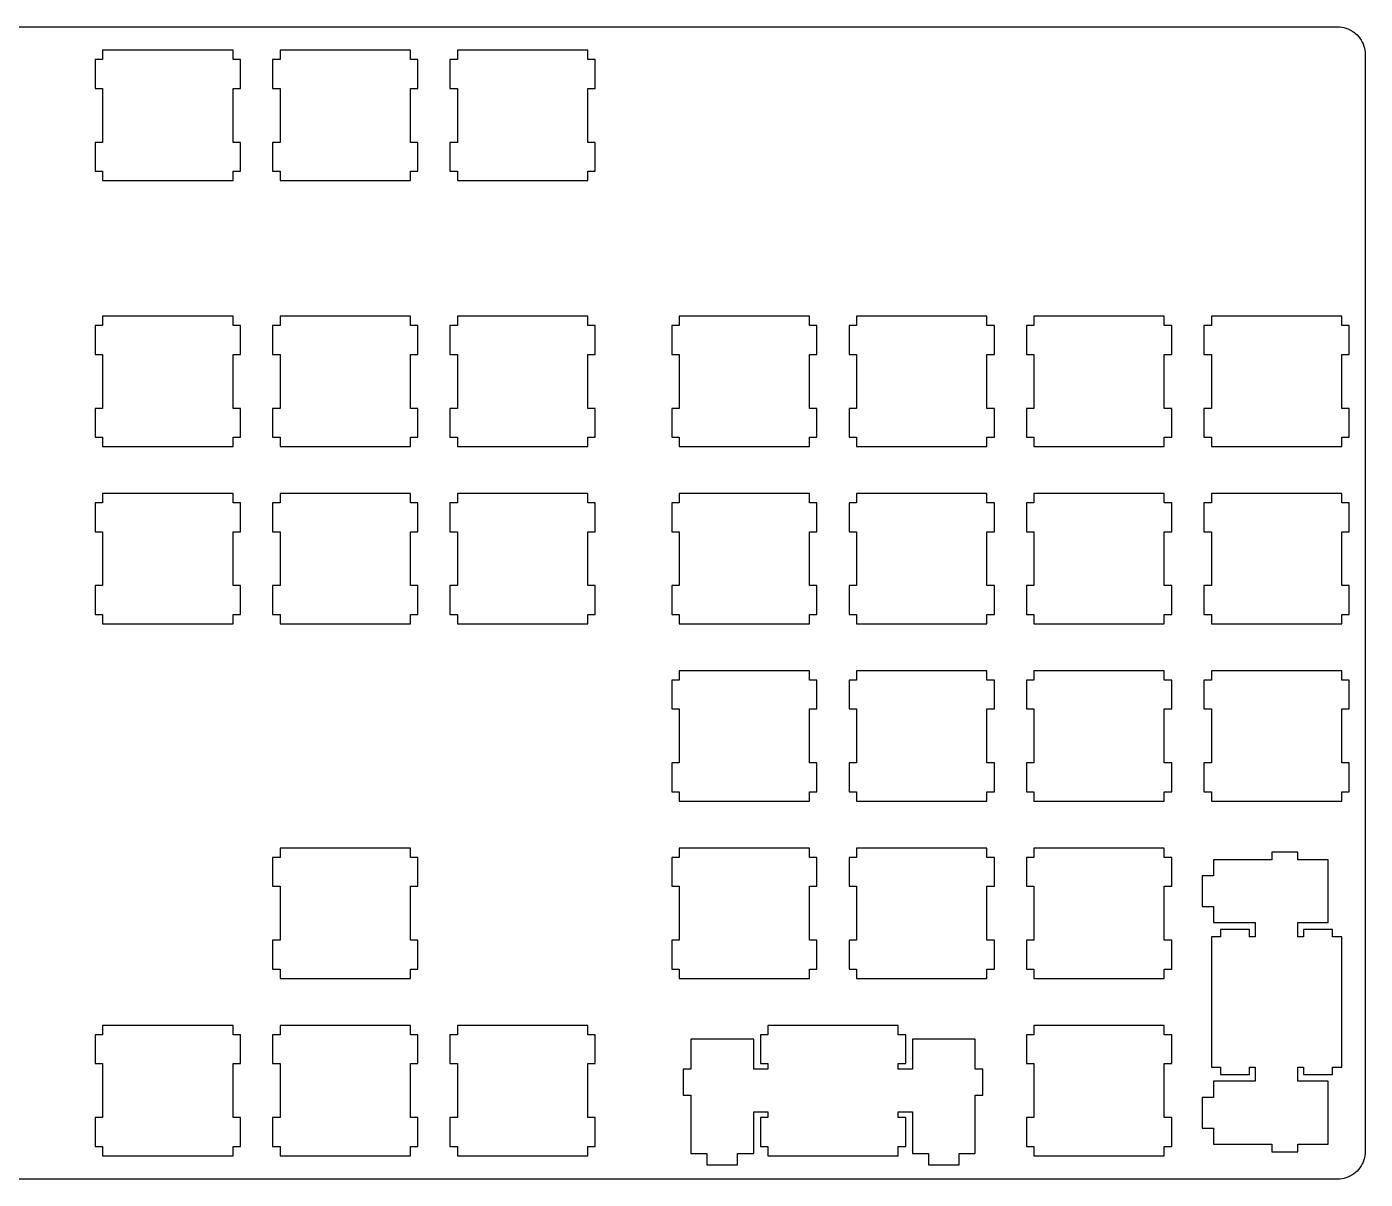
# Model space of a CAD drawing. Extents: x 0 to 429, y 0 to 124.
# Drawn here: x 285 to 428.7, y 0.1 to 123.9 of the extents above; entities that cross this region are included whole.
import ezdxf

# ---------------------------------------------------------------- set-up
doc = ezdxf.new("R2010")
doc.units = 0
doc.layers.get('0').update_dxf_attribs({"linetype": 'CONTINUOUS'})

msp = doc.modelspace()

# ---------------------------------------------------------------- linework, layer by layer
at = {"color": 0}
for p, q in [((3.09507, 123.906), (425.722, 123.905)), ((425.722, 123.905), (425.954, 123.897)), ((425.954, 123.897), (426.191, 123.869)), ((426.191, 123.869), (426.42, 123.824)), ((426.42, 123.824), (426.646, 123.759)), ((426.646, 123.759), (426.868, 123.678)), ((426.868, 123.678), (427.083, 123.58)), ((427.083, 123.58), (427.288, 123.463)), ((427.288, 123.463), (427.486, 123.333)), ((427.486, 123.333), (427.669, 123.187)), ((427.669, 123.187), (427.842, 123.027)), ((427.842, 123.027), (428.001, 122.855)), ((428.001, 122.855), (428.149, 122.669)), ((428.149, 122.669), (428.279, 122.473)), ((428.279, 122.473), (428.392, 122.268)), ((428.392, 122.268), (428.491, 122.054)), ((293.132, 121.38), (293.132, 120.38)), ((307.132, 121.38), (293.132, 121.38)), ((307.132, 120.38), (307.132, 121.38)), ((312.182, 121.38), (312.182, 120.38)), ((326.182, 121.38), (312.182, 121.38)), ((326.182, 120.38), (326.182, 121.38)), ((331.232, 121.38), (331.232, 120.38)), ((345.232, 121.38), (331.232, 121.38)), ((345.232, 120.38), (345.232, 121.38)), ((428.491, 122.054), (428.576, 121.834)), ((428.576, 121.834), (428.639, 121.606)), ((428.639, 121.606), (428.685, 121.375)), ((428.685, 121.375), (428.71, 121.141)), ((428.71, 121.141), (428.72, 120.905)), ((428.72, 120.905), (428.72, 3.07992)), ((293.132, 120.38), (292.331, 120.38)), ((292.331, 120.38), (292.331, 117.281)), ((307.932, 120.38), (307.132, 120.38)), ((307.932, 117.281), (307.932, 120.38)), ((312.182, 120.38), (311.381, 120.38)), ((311.381, 120.38), (311.381, 117.281)), ((326.982, 120.38), (326.182, 120.38)), ((326.982, 117.281), (326.982, 120.38)), ((331.232, 120.38), (330.431, 120.38)), ((330.431, 120.38), (330.431, 117.281)), ((346.032, 120.38), (345.232, 120.38)), ((346.032, 117.281), (346.032, 120.38)), ((292.331, 117.281), (293.132, 117.281)), ((293.132, 117.281), (293.132, 111.481)), ((307.132, 111.481), (307.132, 117.281)), ((307.132, 117.281), (307.932, 117.281)), ((311.381, 117.281), (312.182, 117.281)), ((312.182, 117.281), (312.182, 111.481)), ((326.182, 111.481), (326.182, 117.281)), ((326.182, 117.281), (326.982, 117.281)), ((330.431, 117.281), (331.232, 117.281)), ((331.232, 117.281), (331.232, 111.481)), ((345.232, 111.481), (345.232, 117.281)), ((345.232, 117.281), (346.032, 117.281)), ((293.132, 111.481), (292.331, 111.481)), ((292.331, 111.481), (292.331, 108.38)), ((307.932, 111.481), (307.132, 111.481)), ((307.932, 108.38), (307.932, 111.481)), ((312.182, 111.481), (311.381, 111.481)), ((311.381, 111.481), (311.381, 108.38)), ((326.982, 111.481), (326.182, 111.481)), ((326.982, 108.38), (326.982, 111.481)), ((331.232, 111.481), (330.431, 111.481)), ((330.431, 111.481), (330.431, 108.38)), ((346.032, 111.481), (345.232, 111.481)), ((346.032, 108.38), (346.032, 111.481)), ((292.331, 108.38), (293.132, 108.38)), ((293.132, 108.38), (293.132, 107.381)), ((307.132, 107.381), (307.132, 108.38)), ((307.132, 108.38), (307.932, 108.38)), ((311.381, 108.38), (312.182, 108.38)), ((312.182, 108.38), (312.182, 107.381)), ((326.182, 107.381), (326.182, 108.38)), ((326.182, 108.38), (326.982, 108.38)), ((330.431, 108.38), (331.232, 108.38)), ((331.232, 108.38), (331.232, 107.381)), ((345.232, 107.381), (345.232, 108.38)), ((345.232, 108.38), (346.032, 108.38)), ((293.132, 107.381), (307.132, 107.381)), ((312.182, 107.381), (326.182, 107.381)), ((331.232, 107.381), (345.232, 107.381)), ((293.132, 92.8053), (293.132, 91.8048)), ((307.132, 92.8053), (293.132, 92.8053)), ((307.132, 91.8048), (307.132, 92.8053)), ((312.182, 92.8053), (312.182, 91.8048)), ((326.182, 92.8053), (312.182, 92.8053)), ((326.182, 91.8048), (326.182, 92.8053)), ((331.232, 92.8053), (331.232, 91.8048)), ((345.232, 92.8053), (331.232, 92.8053)), ((345.232, 91.8048), (345.232, 92.8053)), ((355.046, 92.8053), (355.046, 91.8048)), ((369.044, 92.8053), (355.046, 92.8053)), ((369.044, 91.8048), (369.044, 92.8053)), ((374.096, 92.8053), (374.096, 91.8048)), ((388.094, 92.8053), (374.096, 92.8053)), ((388.094, 91.8048), (388.094, 92.8053)), ((393.146, 92.8053), (393.146, 91.8048)), ((407.144, 92.8053), (393.146, 92.8053)), ((407.144, 91.8048), (407.144, 92.8053)), ((412.196, 92.8053), (412.196, 91.8048)), ((426.194, 92.8053), (412.196, 92.8053)), ((426.194, 91.8048), (426.194, 92.8053)), ((293.132, 91.8048), (292.331, 91.8048)), ((292.331, 91.8048), (292.331, 88.7056)), ((307.932, 91.8048), (307.132, 91.8048)), ((307.932, 88.7056), (307.932, 91.8048)), ((312.182, 91.8048), (311.381, 91.8048)), ((311.381, 91.8048), (311.381, 88.7056)), ((326.982, 91.8048), (326.182, 91.8048)), ((326.982, 88.7056), (326.982, 91.8048)), ((331.232, 91.8048), (330.431, 91.8048)), ((330.431, 91.8048), (330.431, 88.7056)), ((346.032, 91.8048), (345.232, 91.8048)), ((346.032, 88.7056), (346.032, 91.8048)), ((355.046, 91.8048), (354.245, 91.8048)), ((354.245, 91.8048), (354.245, 88.7056)), ((369.845, 91.8048), (369.044, 91.8048)), ((369.845, 88.7056), (369.845, 91.8048)), ((374.096, 91.8048), (373.295, 91.8048)), ((373.295, 91.8048), (373.295, 88.7056)), ((388.895, 91.8048), (388.094, 91.8048)), ((388.895, 88.7056), (388.895, 91.8048)), ((393.146, 91.8048), (392.345, 91.8048)), ((392.345, 91.8048), (392.345, 88.7056)), ((407.945, 91.8048), (407.144, 91.8048)), ((407.945, 88.7056), (407.945, 91.8048)), ((412.196, 91.8048), (411.395, 91.8048)), ((411.395, 91.8048), (411.395, 88.7056)), ((426.995, 91.8048), (426.194, 91.8048)), ((426.995, 88.7056), (426.995, 91.8048)), ((292.331, 88.7056), (293.132, 88.7056)), ((293.132, 88.7056), (293.132, 82.9056)), ((307.132, 82.9056), (307.132, 88.7056)), ((307.132, 88.7056), (307.932, 88.7056)), ((311.381, 88.7056), (312.182, 88.7056)), ((312.182, 88.7056), (312.182, 82.9056)), ((326.182, 82.9056), (326.182, 88.7056)), ((326.182, 88.7056), (326.982, 88.7056)), ((330.431, 88.7056), (331.232, 88.7056)), ((331.232, 88.7056), (331.232, 82.9056)), ((345.232, 82.9056), (345.232, 88.7056)), ((345.232, 88.7056), (346.032, 88.7056)), ((354.245, 88.7056), (355.046, 88.7056)), ((355.046, 88.7056), (355.046, 82.9056)), ((369.044, 82.9056), (369.044, 88.7056)), ((369.044, 88.7056), (369.845, 88.7056)), ((373.295, 88.7056), (374.096, 88.7056)), ((374.096, 88.7056), (374.096, 82.9056)), ((388.094, 82.9056), (388.094, 88.7056)), ((388.094, 88.7056), (388.895, 88.7056)), ((392.345, 88.7056), (393.146, 88.7056)), ((393.146, 88.7056), (393.146, 82.9056)), ((407.144, 82.9056), (407.144, 88.7056)), ((407.144, 88.7056), (407.945, 88.7056)), ((411.395, 88.7056), (412.196, 88.7056)), ((412.196, 88.7056), (412.196, 82.9056)), ((426.194, 82.9056), (426.194, 88.7056)), ((426.194, 88.7056), (426.995, 88.7056)), ((293.132, 82.9056), (292.331, 82.9056)), ((292.331, 82.9056), (292.331, 79.805)), ((307.932, 82.9056), (307.132, 82.9056)), ((307.932, 79.805), (307.932, 82.9056)), ((312.182, 82.9056), (311.381, 82.9056)), ((311.381, 82.9056), (311.381, 79.805)), ((326.982, 82.9056), (326.182, 82.9056)), ((326.982, 79.805), (326.982, 82.9056)), ((331.232, 82.9056), (330.431, 82.9056)), ((330.431, 82.9056), (330.431, 79.805)), ((346.032, 82.9056), (345.232, 82.9056)), ((346.032, 79.805), (346.032, 82.9056)), ((355.046, 82.9056), (354.245, 82.9056)), ((354.245, 82.9056), (354.245, 79.805)), ((369.845, 82.9056), (369.044, 82.9056)), ((369.845, 79.805), (369.845, 82.9056)), ((374.096, 82.9056), (373.295, 82.9056)), ((373.295, 82.9056), (373.295, 79.805)), ((388.895, 82.9056), (388.094, 82.9056)), ((388.895, 79.805), (388.895, 82.9056)), ((393.146, 82.9056), (392.345, 82.9056)), ((392.345, 82.9056), (392.345, 79.805)), ((407.945, 82.9056), (407.144, 82.9056)), ((407.945, 79.805), (407.945, 82.9056)), ((412.196, 82.9056), (411.395, 82.9056)), ((411.395, 82.9056), (411.395, 79.805)), ((426.995, 82.9056), (426.194, 82.9056)), ((426.995, 79.805), (426.995, 82.9056)), ((292.331, 79.805), (293.132, 79.805)), ((293.132, 79.805), (293.132, 78.806)), ((307.132, 78.806), (307.132, 79.805)), ((307.132, 79.805), (307.932, 79.805)), ((311.381, 79.805), (312.182, 79.805)), ((312.182, 79.805), (312.182, 78.806)), ((326.182, 78.806), (326.182, 79.805)), ((326.182, 79.805), (326.982, 79.805)), ((330.431, 79.805), (331.232, 79.805)), ((331.232, 79.805), (331.232, 78.806)), ((345.232, 78.806), (345.232, 79.805)), ((345.232, 79.805), (346.032, 79.805)), ((354.245, 79.805), (355.046, 79.805)), ((355.046, 79.805), (355.046, 78.806)), ((369.044, 78.806), (369.044, 79.805)), ((369.044, 79.805), (369.845, 79.805)), ((373.295, 79.805), (374.096, 79.805)), ((374.096, 79.805), (374.096, 78.806)), ((388.094, 78.806), (388.094, 79.805)), ((388.094, 79.805), (388.895, 79.805)), ((392.345, 79.805), (393.146, 79.805)), ((393.146, 79.805), (393.146, 78.806)), ((407.144, 78.806), (407.144, 79.805)), ((407.144, 79.805), (407.945, 79.805)), ((411.395, 79.805), (412.196, 79.805)), ((412.196, 79.805), (412.196, 78.806)), ((426.194, 78.806), (426.194, 79.805)), ((426.194, 79.805), (426.995, 79.805)), ((293.132, 78.806), (307.132, 78.806)), ((312.182, 78.806), (326.182, 78.806)), ((331.232, 78.806), (345.232, 78.806)), ((355.046, 78.806), (369.044, 78.806)), ((374.096, 78.806), (388.094, 78.806)), ((393.146, 78.806), (407.144, 78.806)), ((412.196, 78.806), (426.194, 78.806)), ((293.132, 73.7553), (293.132, 72.7548)), ((307.132, 73.7553), (293.132, 73.7553)), ((307.132, 72.7548), (307.132, 73.7553)), ((312.182, 73.7553), (312.182, 72.7548)), ((326.182, 73.7553), (312.182, 73.7553)), ((326.182, 72.7548), (326.182, 73.7553)), ((331.232, 73.7553), (331.232, 72.7548)), ((345.232, 73.7553), (331.232, 73.7553)), ((345.232, 72.7548), (345.232, 73.7553)), ((355.046, 73.7553), (355.046, 72.7548)), ((369.044, 73.7553), (355.046, 73.7553)), ((369.044, 72.7548), (369.044, 73.7553)), ((374.096, 73.7553), (374.096, 72.7548)), ((388.094, 73.7553), (374.096, 73.7553)), ((388.094, 72.7548), (388.094, 73.7553)), ((393.146, 73.7553), (393.146, 72.7548)), ((407.144, 73.7553), (393.146, 73.7553)), ((407.144, 72.7548), (407.144, 73.7553)), ((412.196, 73.7553), (412.196, 72.7548)), ((426.194, 73.7553), (412.196, 73.7553)), ((426.194, 72.7548), (426.194, 73.7553)), ((293.132, 72.7548), (292.331, 72.7548)), ((292.331, 72.7548), (292.331, 69.6556)), ((307.932, 72.7548), (307.132, 72.7548)), ((307.932, 69.6556), (307.932, 72.7548)), ((312.182, 72.7548), (311.381, 72.7548)), ((311.381, 72.7548), (311.381, 69.6556)), ((326.982, 72.7548), (326.182, 72.7548)), ((326.982, 69.6556), (326.982, 72.7548)), ((331.232, 72.7548), (330.431, 72.7548)), ((330.431, 72.7548), (330.431, 69.6556)), ((346.032, 72.7548), (345.232, 72.7548)), ((346.032, 69.6556), (346.032, 72.7548)), ((355.046, 72.7548), (354.245, 72.7548)), ((354.245, 72.7548), (354.245, 69.6556)), ((369.845, 72.7548), (369.044, 72.7548)), ((369.845, 69.6556), (369.845, 72.7548)), ((374.096, 72.7548), (373.295, 72.7548)), ((373.295, 72.7548), (373.295, 69.6556)), ((388.895, 72.7548), (388.094, 72.7548)), ((388.895, 69.6556), (388.895, 72.7548)), ((393.146, 72.7548), (392.345, 72.7548)), ((392.345, 72.7548), (392.345, 69.6556)), ((407.945, 72.7548), (407.144, 72.7548)), ((407.945, 69.6556), (407.945, 72.7548)), ((412.196, 72.7548), (411.395, 72.7548)), ((411.395, 72.7548), (411.395, 69.6556)), ((426.995, 72.7548), (426.194, 72.7548)), ((426.995, 69.6556), (426.995, 72.7548)), ((292.331, 69.6556), (293.132, 69.6556)), ((293.132, 69.6556), (293.132, 63.8556)), ((307.132, 63.8556), (307.132, 69.6556)), ((307.132, 69.6556), (307.932, 69.6556)), ((311.381, 69.6556), (312.182, 69.6556)), ((312.182, 69.6556), (312.182, 63.8556)), ((326.182, 63.8556), (326.182, 69.6556)), ((326.182, 69.6556), (326.982, 69.6556)), ((330.431, 69.6556), (331.232, 69.6556)), ((331.232, 69.6556), (331.232, 63.8556)), ((345.232, 63.8556), (345.232, 69.6556)), ((345.232, 69.6556), (346.032, 69.6556)), ((354.245, 69.6556), (355.046, 69.6556)), ((355.046, 69.6556), (355.046, 63.8556)), ((369.044, 63.8556), (369.044, 69.6556)), ((369.044, 69.6556), (369.845, 69.6556)), ((373.295, 69.6556), (374.096, 69.6556)), ((374.096, 69.6556), (374.096, 63.8556)), ((388.094, 63.8556), (388.094, 69.6556)), ((388.094, 69.6556), (388.895, 69.6556)), ((392.345, 69.6556), (393.146, 69.6556)), ((393.146, 69.6556), (393.146, 63.8556)), ((407.144, 63.8556), (407.144, 69.6556)), ((407.144, 69.6556), (407.945, 69.6556)), ((411.395, 69.6556), (412.196, 69.6556)), ((412.196, 69.6556), (412.196, 63.8556)), ((426.194, 63.8556), (426.194, 69.6556)), ((426.194, 69.6556), (426.995, 69.6556)), ((293.132, 63.8556), (292.331, 63.8556)), ((292.331, 63.8556), (292.331, 60.755)), ((307.932, 63.8556), (307.132, 63.8556)), ((307.932, 60.755), (307.932, 63.8556)), ((312.182, 63.8556), (311.381, 63.8556)), ((311.381, 63.8556), (311.381, 60.755)), ((326.982, 63.8556), (326.182, 63.8556)), ((326.982, 60.755), (326.982, 63.8556)), ((331.232, 63.8556), (330.431, 63.8556)), ((330.431, 63.8556), (330.431, 60.755)), ((346.032, 63.8556), (345.232, 63.8556)), ((346.032, 60.755), (346.032, 63.8556)), ((355.046, 63.8556), (354.245, 63.8556)), ((354.245, 63.8556), (354.245, 60.755)), ((369.845, 63.8556), (369.044, 63.8556)), ((369.845, 60.755), (369.845, 63.8556)), ((374.096, 63.8556), (373.295, 63.8556)), ((373.295, 63.8556), (373.295, 60.755)), ((388.895, 63.8556), (388.094, 63.8556)), ((388.895, 60.755), (388.895, 63.8556)), ((393.146, 63.8556), (392.345, 63.8556)), ((392.345, 63.8556), (392.345, 60.755)), ((407.945, 63.8556), (407.144, 63.8556)), ((407.945, 60.755), (407.945, 63.8556)), ((412.196, 63.8556), (411.395, 63.8556)), ((411.395, 63.8556), (411.395, 60.755)), ((426.995, 63.8556), (426.194, 63.8556)), ((426.995, 60.755), (426.995, 63.8556)), ((292.331, 60.755), (293.132, 60.755)), ((293.132, 60.755), (293.132, 59.756)), ((307.132, 59.756), (307.132, 60.755)), ((307.132, 60.755), (307.932, 60.755)), ((311.381, 60.755), (312.182, 60.755)), ((312.182, 60.755), (312.182, 59.756)), ((326.182, 59.756), (326.182, 60.755)), ((326.182, 60.755), (326.982, 60.755)), ((330.431, 60.755), (331.232, 60.755)), ((331.232, 60.755), (331.232, 59.756)), ((345.232, 59.756), (345.232, 60.755)), ((345.232, 60.755), (346.032, 60.755)), ((354.245, 60.755), (355.046, 60.755)), ((355.046, 60.755), (355.046, 59.756)), ((369.044, 59.756), (369.044, 60.755)), ((369.044, 60.755), (369.845, 60.755)), ((373.295, 60.755), (374.096, 60.755)), ((374.096, 60.755), (374.096, 59.756)), ((388.094, 59.756), (388.094, 60.755)), ((388.094, 60.755), (388.895, 60.755)), ((392.345, 60.755), (393.146, 60.755)), ((393.146, 60.755), (393.146, 59.756)), ((407.144, 59.756), (407.144, 60.755)), ((407.144, 60.755), (407.945, 60.755)), ((411.395, 60.755), (412.196, 60.755)), ((412.196, 60.755), (412.196, 59.756)), ((426.194, 59.756), (426.194, 60.755)), ((426.194, 60.755), (426.995, 60.755)), ((293.132, 59.756), (307.132, 59.756)), ((312.182, 59.756), (326.182, 59.756)), ((331.232, 59.756), (345.232, 59.756)), ((355.046, 59.756), (369.044, 59.756)), ((374.096, 59.756), (388.094, 59.756)), ((393.146, 59.756), (407.144, 59.756)), ((412.196, 59.756), (426.194, 59.756)), ((355.046, 54.7053), (355.046, 53.7048)), ((369.044, 54.7053), (355.046, 54.7053)), ((369.044, 53.7048), (369.044, 54.7053)), ((374.096, 54.7053), (374.096, 53.7048)), ((388.094, 54.7053), (374.096, 54.7053)), ((388.094, 53.7048), (388.094, 54.7053)), ((393.146, 54.7053), (393.146, 53.7048)), ((407.144, 54.7053), (393.146, 54.7053)), ((407.144, 53.7048), (407.144, 54.7053)), ((412.196, 54.7053), (412.196, 53.7048)), ((426.194, 54.7053), (412.196, 54.7053)), ((426.194, 53.7048), (426.194, 54.7053)), ((355.046, 53.7048), (354.245, 53.7048)), ((354.245, 53.7048), (354.245, 50.6056)), ((369.845, 53.7048), (369.044, 53.7048)), ((369.845, 50.6056), (369.845, 53.7048)), ((374.096, 53.7048), (373.295, 53.7048)), ((373.295, 53.7048), (373.295, 50.6056)), ((388.895, 53.7048), (388.094, 53.7048)), ((388.895, 50.6056), (388.895, 53.7048)), ((393.146, 53.7048), (392.345, 53.7048)), ((392.345, 53.7048), (392.345, 50.6056)), ((407.945, 53.7048), (407.144, 53.7048)), ((407.945, 50.6056), (407.945, 53.7048)), ((412.196, 53.7048), (411.395, 53.7048)), ((411.395, 53.7048), (411.395, 50.6056)), ((426.995, 53.7048), (426.194, 53.7048)), ((426.995, 50.6056), (426.995, 53.7048)), ((354.245, 50.6056), (355.046, 50.6056)), ((355.046, 50.6056), (355.046, 44.8056)), ((369.044, 44.8056), (369.044, 50.6056)), ((369.044, 50.6056), (369.845, 50.6056)), ((373.295, 50.6056), (374.096, 50.6056)), ((374.096, 50.6056), (374.096, 44.8056)), ((388.094, 44.8056), (388.094, 50.6056)), ((388.094, 50.6056), (388.895, 50.6056)), ((392.345, 50.6056), (393.146, 50.6056)), ((393.146, 50.6056), (393.146, 44.8056)), ((407.144, 44.8056), (407.144, 50.6056)), ((407.144, 50.6056), (407.945, 50.6056)), ((411.395, 50.6056), (412.196, 50.6056)), ((412.196, 50.6056), (412.196, 44.8056)), ((426.194, 44.8056), (426.194, 50.6056)), ((426.194, 50.6056), (426.995, 50.6056)), ((355.046, 44.8056), (354.245, 44.8056)), ((354.245, 44.8056), (354.245, 41.705)), ((369.845, 44.8056), (369.044, 44.8056)), ((369.845, 41.705), (369.845, 44.8056)), ((374.096, 44.8056), (373.295, 44.8056)), ((373.295, 44.8056), (373.295, 41.705)), ((388.895, 44.8056), (388.094, 44.8056)), ((388.895, 41.705), (388.895, 44.8056)), ((393.146, 44.8056), (392.345, 44.8056)), ((392.345, 44.8056), (392.345, 41.705)), ((407.945, 44.8056), (407.144, 44.8056)), ((407.945, 41.705), (407.945, 44.8056)), ((412.196, 44.8056), (411.395, 44.8056)), ((411.395, 44.8056), (411.395, 41.705)), ((426.995, 44.8056), (426.194, 44.8056)), ((426.995, 41.705), (426.995, 44.8056)), ((354.245, 41.705), (355.046, 41.705)), ((355.046, 41.705), (355.046, 40.706)), ((369.044, 40.706), (369.044, 41.705)), ((369.044, 41.705), (369.845, 41.705)), ((373.295, 41.705), (374.096, 41.705)), ((374.096, 41.705), (374.096, 40.706)), ((388.094, 40.706), (388.094, 41.705)), ((388.094, 41.705), (388.895, 41.705)), ((392.345, 41.705), (393.146, 41.705)), ((393.146, 41.705), (393.146, 40.706)), ((407.144, 40.706), (407.144, 41.705)), ((407.144, 41.705), (407.945, 41.705)), ((411.395, 41.705), (412.196, 41.705)), ((412.196, 41.705), (412.196, 40.706)), ((426.194, 40.706), (426.194, 41.705)), ((426.194, 41.705), (426.995, 41.705)), ((355.046, 40.706), (369.044, 40.706)), ((374.096, 40.706), (388.094, 40.706)), ((393.146, 40.706), (407.144, 40.706)), ((412.196, 40.706), (426.194, 40.706)), ((312.182, 34.6549), (311.381, 34.6549)), ((311.381, 34.6549), (311.381, 31.5557)), ((312.182, 35.6553), (312.182, 34.6549)), ((326.182, 35.6553), (312.182, 35.6553)), ((326.182, 34.6549), (326.182, 35.6553)), ((326.982, 34.6549), (326.182, 34.6549)), ((326.982, 31.5557), (326.982, 34.6549)), ((355.046, 34.6549), (354.245, 34.6549)), ((354.245, 34.6549), (354.245, 31.5557)), ((355.046, 35.6553), (355.046, 34.6549)), ((369.044, 35.6553), (355.046, 35.6553)), ((369.044, 34.6549), (369.044, 35.6553)), ((369.845, 34.6549), (369.044, 34.6549)), ((369.845, 31.5557), (369.845, 34.6549)), ((374.096, 34.6549), (373.295, 34.6549)), ((373.295, 34.6549), (373.295, 31.5557)), ((374.096, 35.6553), (374.096, 34.6549)), ((388.094, 35.6553), (374.096, 35.6553)), ((388.094, 34.6549), (388.094, 35.6553)), ((388.895, 34.6549), (388.094, 34.6549)), ((388.895, 31.5557), (388.895, 34.6549)), ((393.146, 34.6549), (392.345, 34.6549)), ((392.345, 34.6549), (392.345, 31.5557)), ((393.146, 35.6553), (393.146, 34.6549)), ((407.144, 35.6553), (393.146, 35.6553)), ((407.144, 34.6549), (407.144, 35.6553)), ((407.945, 34.6549), (407.144, 34.6549)), ((407.945, 31.5557), (407.945, 34.6549)), ((418.694, 35.2309), (418.694, 34.4055)), ((421.495, 35.2309), (418.694, 35.2309)), ((421.495, 34.4055), (421.495, 35.2309)), ((418.694, 34.4055), (412.425, 34.4055)), ((412.425, 34.4055), (412.425, 32.6802)), ((424.727, 34.4055), (421.495, 34.4055)), ((424.727, 27.6558), (424.727, 34.4055)), ((412.425, 32.6802), (411.226, 32.6802)), ((411.226, 32.6802), (411.226, 29.3798)), ((311.381, 31.5557), (312.182, 31.5557)), ((312.182, 31.5557), (312.182, 25.7555)), ((326.182, 25.7555), (326.182, 31.5557)), ((326.182, 31.5557), (326.982, 31.5557)), ((354.245, 31.5557), (355.046, 31.5557)), ((355.046, 31.5557), (355.046, 25.7555)), ((369.044, 25.7555), (369.044, 31.5557)), ((369.044, 31.5557), (369.845, 31.5557)), ((373.295, 31.5557), (374.096, 31.5557)), ((374.096, 31.5557), (374.096, 25.7555)), ((388.094, 25.7555), (388.094, 31.5557)), ((388.094, 31.5557), (388.895, 31.5557)), ((392.345, 31.5557), (393.146, 31.5557)), ((393.146, 31.5557), (393.146, 25.7555)), ((407.144, 25.7555), (407.144, 31.5557)), ((407.144, 31.5557), (407.945, 31.5557)), ((411.226, 29.3798), (412.425, 29.3798)), ((412.425, 29.3798), (412.425, 27.6558)), ((412.425, 27.6558), (416.895, 27.6558)), ((416.895, 27.6558), (416.895, 26.1304)), ((421.495, 26.1304), (421.495, 27.6558)), ((421.495, 27.6558), (424.727, 27.6558)), ((413.195, 26.1304), (412.196, 26.1304)), ((412.196, 26.1304), (412.196, 12.1309)), ((416.295, 26.9296), (413.195, 26.9296)), ((413.195, 26.9296), (413.195, 26.1304)), ((416.295, 26.1304), (416.295, 26.9296)), ((416.895, 26.1304), (416.295, 26.1304)), ((422.095, 26.1304), (421.495, 26.1304)), ((425.196, 26.9296), (422.095, 26.9296)), ((422.095, 26.9296), (422.095, 26.1304)), ((425.196, 26.1304), (425.196, 26.9296)), ((426.194, 26.1304), (425.196, 26.1304)), ((426.194, 12.1309), (426.194, 26.1304)), ((312.182, 25.7555), (311.381, 25.7555)), ((311.381, 25.7555), (311.381, 22.655)), ((326.982, 25.7555), (326.182, 25.7555)), ((326.982, 22.655), (326.982, 25.7555)), ((355.046, 25.7555), (354.245, 25.7555)), ((354.245, 25.7555), (354.245, 22.655)), ((369.845, 25.7555), (369.044, 25.7555)), ((369.845, 22.655), (369.845, 25.7555)), ((374.096, 25.7555), (373.295, 25.7555)), ((373.295, 25.7555), (373.295, 22.655)), ((388.895, 25.7555), (388.094, 25.7555)), ((388.895, 22.655), (388.895, 25.7555)), ((393.146, 25.7555), (392.345, 25.7555)), ((392.345, 25.7555), (392.345, 22.655)), ((407.945, 25.7555), (407.144, 25.7555)), ((407.945, 22.655), (407.945, 25.7555)), ((311.381, 22.655), (312.182, 22.655)), ((312.182, 22.655), (312.182, 21.6559)), ((312.182, 21.6559), (326.182, 21.6559)), ((326.182, 21.6559), (326.182, 22.655)), ((326.182, 22.655), (326.982, 22.655)), ((354.245, 22.655), (355.046, 22.655)), ((355.046, 22.655), (355.046, 21.6559)), ((355.046, 21.6559), (369.044, 21.6559)), ((369.044, 21.6559), (369.044, 22.655)), ((369.044, 22.655), (369.845, 22.655)), ((373.295, 22.655), (374.096, 22.655)), ((374.096, 22.655), (374.096, 21.6559)), ((374.096, 21.6559), (388.094, 21.6559)), ((388.094, 21.6559), (388.094, 22.655)), ((388.094, 22.655), (388.895, 22.655)), ((392.345, 22.655), (393.146, 22.655)), ((393.146, 22.655), (393.146, 21.6559)), ((393.146, 21.6559), (407.144, 21.6559)), ((407.144, 21.6559), (407.144, 22.655)), ((407.144, 22.655), (407.945, 22.655)), ((293.132, 16.6054), (293.132, 15.6049)), ((307.132, 16.6054), (293.132, 16.6054)), ((307.132, 15.6049), (307.132, 16.6054)), ((312.182, 16.6054), (312.182, 15.6049)), ((326.182, 16.6054), (312.182, 16.6054)), ((326.182, 15.6049), (326.182, 16.6054)), ((331.232, 16.6054), (331.232, 15.6049)), ((345.232, 16.6054), (331.232, 16.6054)), ((345.232, 15.6049), (345.232, 16.6054)), ((364.571, 16.6054), (364.571, 15.6049)), ((378.569, 16.6054), (364.571, 16.6054)), ((378.569, 15.6049), (378.569, 16.6054)), ((393.146, 16.6054), (393.146, 15.6049)), ((407.144, 16.6054), (393.146, 16.6054)), ((407.144, 15.6049), (407.144, 16.6054)), ((293.132, 15.6049), (292.331, 15.6049)), ((292.331, 15.6049), (292.331, 12.5057)), ((307.932, 15.6049), (307.132, 15.6049)), ((307.932, 12.5057), (307.932, 15.6049)), ((312.182, 15.6049), (311.381, 15.6049)), ((311.381, 15.6049), (311.381, 12.5057)), ((326.982, 15.6049), (326.182, 15.6049)), ((326.982, 12.5057), (326.982, 15.6049)), ((331.232, 15.6049), (330.431, 15.6049)), ((330.431, 15.6049), (330.431, 12.5057)), ((346.032, 15.6049), (345.232, 15.6049)), ((346.032, 12.5057), (346.032, 15.6049)), ((363.044, 15.135), (356.295, 15.135)), ((356.295, 15.135), (356.295, 11.9049)), ((363.044, 11.9049), (363.044, 15.135)), ((364.571, 15.6049), (363.77, 15.6049)), ((363.77, 15.6049), (363.77, 12.5057)), ((379.37, 15.6049), (378.569, 15.6049)), ((379.37, 12.5057), (379.37, 15.6049)), ((386.846, 15.135), (380.093, 15.135)), ((380.093, 15.135), (380.093, 11.9049)), ((386.846, 11.9049), (386.846, 15.135)), ((393.146, 15.6049), (392.345, 15.6049)), ((392.345, 15.6049), (392.345, 12.5057)), ((407.945, 15.6049), (407.144, 15.6049)), ((407.945, 12.5057), (407.945, 15.6049)), ((292.331, 12.5057), (293.132, 12.5057)), ((293.132, 12.5057), (293.132, 6.70553)), ((307.132, 6.70553), (307.132, 12.5057)), ((307.132, 12.5057), (307.932, 12.5057)), ((311.381, 12.5057), (312.182, 12.5057)), ((312.182, 12.5057), (312.182, 6.70553)), ((326.182, 6.70553), (326.182, 12.5057)), ((326.182, 12.5057), (326.982, 12.5057)), ((330.431, 12.5057), (331.232, 12.5057)), ((331.232, 12.5057), (331.232, 6.70553)), ((345.232, 6.70553), (345.232, 12.5057)), ((345.232, 12.5057), (346.032, 12.5057)), ((356.295, 11.9049), (355.469, 11.9049)), ((355.469, 11.9049), (355.469, 9.1047)), ((364.571, 11.9049), (363.044, 11.9049)), ((363.77, 12.5057), (364.571, 12.5057)), ((364.571, 12.5057), (364.571, 11.9049)), ((378.569, 11.9049), (378.569, 12.5057)), ((378.569, 12.5057), (379.37, 12.5057)), ((380.093, 11.9049), (378.569, 11.9049)), ((387.671, 11.9049), (386.846, 11.9049)), ((387.671, 9.1047), (387.671, 11.9049)), ((392.345, 12.5057), (393.146, 12.5057)), ((393.146, 12.5057), (393.146, 6.70553)), ((407.144, 6.70553), (407.144, 12.5057)), ((407.144, 12.5057), (407.945, 12.5057)), ((412.196, 12.1309), (413.195, 12.1309)), ((413.195, 12.1309), (413.195, 11.3302)), ((416.295, 11.3302), (416.295, 12.1309)), ((416.295, 12.1309), (416.895, 12.1309)), ((416.895, 12.1309), (416.895, 10.6054)), ((421.495, 10.6054), (421.495, 12.1309)), ((421.495, 12.1309), (422.095, 12.1309)), ((422.095, 12.1309), (422.095, 11.3302)), ((425.196, 11.3302), (425.196, 12.1309)), ((425.196, 12.1309), (426.194, 12.1309)), ((416.895, 10.6054), (412.425, 10.6054)), ((412.425, 10.6054), (412.425, 8.88009)), ((413.195, 11.3302), (416.295, 11.3302)), ((424.727, 10.6054), (421.495, 10.6054)), ((422.095, 11.3302), (425.196, 11.3302)), ((424.727, 3.85576), (424.727, 10.6054)), ((355.469, 9.1047), (356.295, 9.1047)), ((356.295, 9.1047), (356.295, 2.83463)), ((386.846, 2.83463), (386.846, 9.1047)), ((386.846, 9.1047), (387.671, 9.1047)), ((412.425, 8.88009), (411.226, 8.88009)), ((411.226, 8.88009), (411.226, 5.57967)), ((363.044, 2.83463), (363.044, 7.30497)), ((363.044, 7.30497), (364.571, 7.30497)), ((364.571, 7.30497), (364.571, 6.70553)), ((378.569, 6.70553), (378.569, 7.30497)), ((378.569, 7.30497), (380.093, 7.30497)), ((380.093, 7.30497), (380.093, 2.83463)), ((293.132, 6.70553), (292.331, 6.70553)), ((292.331, 6.70553), (292.331, 3.60497)), ((307.932, 6.70553), (307.132, 6.70553)), ((307.932, 3.60497), (307.932, 6.70553)), ((312.182, 6.70553), (311.381, 6.70553)), ((311.381, 6.70553), (311.381, 3.60497)), ((326.982, 6.70553), (326.182, 6.70553)), ((326.982, 3.60497), (326.982, 6.70553)), ((331.232, 6.70553), (330.431, 6.70553)), ((330.431, 6.70553), (330.431, 3.60497)), ((346.032, 6.70553), (345.232, 6.70553)), ((346.032, 3.60497), (346.032, 6.70553)), ((364.571, 6.70553), (363.77, 6.70553)), ((363.77, 6.70553), (363.77, 3.60497)), ((379.37, 6.70553), (378.569, 6.70553)), ((379.37, 3.60497), (379.37, 6.70553)), ((393.146, 6.70553), (392.345, 6.70553)), ((392.345, 6.70553), (392.345, 3.60497)), ((407.945, 6.70553), (407.144, 6.70553)), ((407.945, 3.60497), (407.945, 6.70553)), ((411.226, 5.57967), (412.425, 5.57967)), ((412.425, 5.57967), (412.425, 3.85576)), ((292.331, 3.60497), (293.132, 3.60497)), ((293.132, 3.60497), (293.132, 2.60587)), ((307.132, 2.60587), (307.132, 3.60497)), ((307.132, 3.60497), (307.932, 3.60497)), ((311.381, 3.60497), (312.182, 3.60497)), ((312.182, 3.60497), (312.182, 2.60587)), ((326.182, 2.60587), (326.182, 3.60497)), ((326.182, 3.60497), (326.982, 3.60497)), ((330.431, 3.60497), (331.232, 3.60497)), ((331.232, 3.60497), (331.232, 2.60587)), ((345.232, 2.60587), (345.232, 3.60497)), ((345.232, 3.60497), (346.032, 3.60497)), ((363.77, 3.60497), (364.571, 3.60497)), ((364.571, 3.60497), (364.571, 2.60587)), ((378.569, 2.60587), (378.569, 3.60497)), ((378.569, 3.60497), (379.37, 3.60497)), ((392.345, 3.60497), (393.146, 3.60497)), ((393.146, 3.60497), (393.146, 2.60587)), ((407.144, 2.60587), (407.144, 3.60497)), ((407.144, 3.60497), (407.945, 3.60497)), ((412.425, 3.85576), (418.694, 3.85576)), ((418.694, 3.85576), (418.694, 3.0303)), ((418.694, 3.0303), (421.495, 3.0303)), ((421.495, 3.0303), (421.495, 3.85576)), ((421.495, 3.85576), (424.727, 3.85576)), ((428.72, 3.07992), (428.71, 2.84427)), ((293.132, 2.60587), (307.132, 2.60587)), ((312.182, 2.60587), (326.182, 2.60587)), ((331.232, 2.60587), (345.232, 2.60587)), ((356.295, 2.83463), (358.02, 2.83463)), ((358.02, 2.83463), (358.02, 1.63573)), ((358.02, 1.63573), (361.319, 1.63573)), ((361.319, 1.63573), (361.319, 2.83463)), ((361.319, 2.83463), (363.044, 2.83463)), ((364.571, 2.60587), (378.569, 2.60587)), ((380.093, 2.83463), (381.818, 2.83463)), ((381.818, 2.83463), (381.818, 1.63573)), ((381.818, 1.63573), (385.12, 1.63573)), ((385.12, 1.63573), (385.12, 2.83463)), ((385.12, 2.83463), (386.846, 2.83463)), ((393.146, 2.60587), (407.144, 2.60587)), ((428.279, 1.51171), (428.149, 1.31603)), ((428.392, 1.71841), (428.279, 1.51171)), ((428.491, 1.93063), (428.392, 1.71841)), ((428.576, 2.15249), (428.491, 1.93063)), ((428.639, 2.37987), (428.576, 2.15249)), ((428.685, 2.61001), (428.639, 2.37987)), ((428.71, 2.84427), (428.685, 2.61001)), ((425.722, 0.07993), (3.09507, 0.07993)), ((425.954, 0.08957), (425.722, 0.07993)), ((426.191, 0.11713), (425.954, 0.08957)), ((426.42, 0.16261), (426.191, 0.11713)), ((426.646, 0.226), (426.42, 0.16261)), ((426.868, 0.30868), (426.646, 0.226)), ((427.083, 0.40652), (426.868, 0.30868)), ((427.288, 0.52228), (427.083, 0.40652)), ((427.486, 0.65319), (427.288, 0.52228)), ((427.669, 0.79788), (427.486, 0.65319)), ((427.842, 0.95774), (427.669, 0.79788)), ((428.001, 1.13137), (427.842, 0.95774)), ((428.149, 1.31603), (428.001, 1.13137))]:
    msp.add_line(p, q, dxfattribs=at)

doc.saveas('drawing.dxf')
